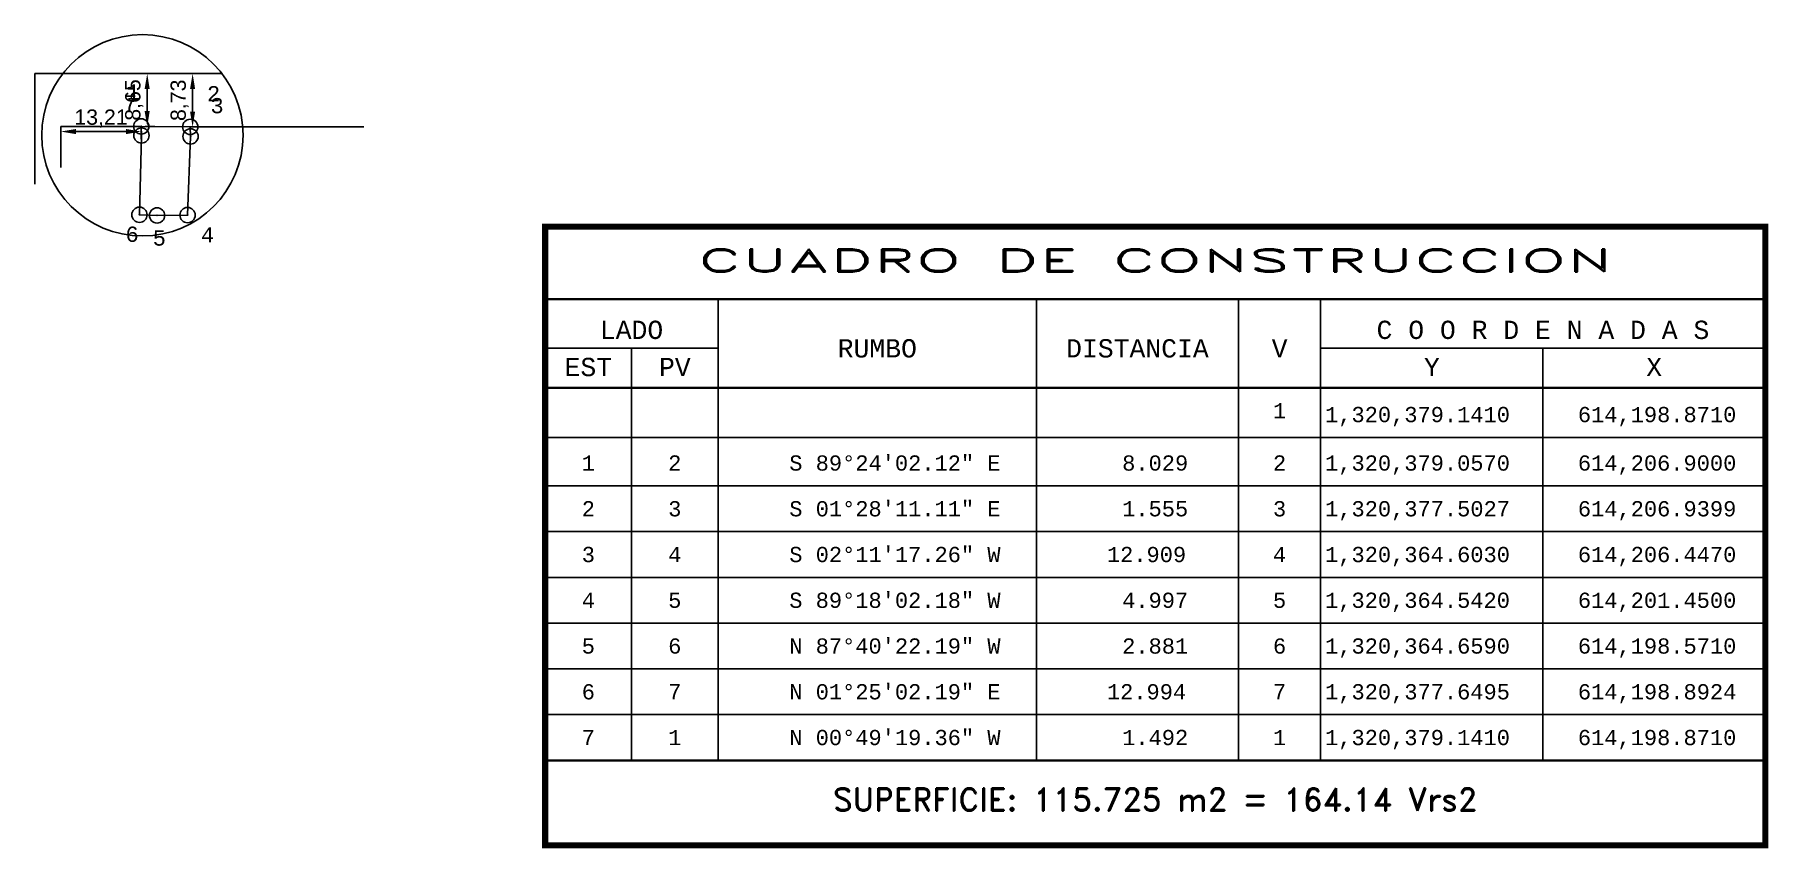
# Model space of a CAD drawing. Header units: millimetres. Extents: x 614181 to 614465, y 1320261 to 1320394.
import ezdxf
from ezdxf.enums import TextEntityAlignment as Align

# ---------------------------------------------------------------- set-up
doc = ezdxf.new("R2010")
doc.units = ezdxf.units.MM
doc.header["$PDMODE"] = 32
doc.header["$PDSIZE"] = 2.5
for name, color, linetype in [('CVL_CUADCON', 1, 'Continuous'), ('CVL_CUADCON_LIN', 8, 'Continuous'), ('CVL_CUADCON_TIT', 1, 'Continuous'), ('CVL_CUADCON_TX', 2, 'Continuous'), ('CVL_PUNTO', 2, 'Continuous'), ('CVL_PUNTO_NUM', 2, 'Continuous')]:
    doc.layers.add(name, color=color, linetype=linetype)
doc.styles.add('HUECA1', font='hueca1.shx')
doc.styles.add('MONOTXT4', font='monotxt4.shx')
doc.styles.get("Standard").update_dxf_attribs({"font": 'arial.ttf'})
doc.dimstyles.new('ISO-25', dxfattribs={"dimtxt": 2.5, "dimasz": 2.5, "dimexe": 1.25, "dimexo": 0.625, "dimtad": 1, "dimtxsty": 'Standard', "dimcen": 2.5, "dimadec": 0, "dimazin": 0, "dimtfac": 1, "dimtmove": 0, "dimatfit": 3, "dimfxl": 1, "dimarcsym": 0})

# ---------------------------------------------------------------- blocks, each defined once
blk = doc.blocks.new('*D3')
at = {"color": 0, "lineweight": -2, "transparency": 16777216}
for p, q in [((614185.66, 1320378.52), (614185.66, 1320377.05)), ((614196.37, 1320378.3), (614188.16, 1320378.3)), ((614198.87, 1320378.52), (614198.87, 1320377.05))]:
    blk.add_line(p, q, dxfattribs=at)
at = {"color": 0, "transparency": 16777216}
for points in [[(614188.16, 1320378.71), (614188.16, 1320377.88), (614185.66, 1320378.3)], [(614196.37, 1320378.71), (614196.37, 1320377.88), (614198.87, 1320378.3)]]:
    blk.add_solid(points, dxfattribs=at)
at = {"layer": 'Defpoints', "color": 0, "transparency": 16777216}
for p in [(614185.66, 1320379.14), (614185.66, 1320378.3), (614198.87, 1320379.14)]:
    blk.add_point(p, dxfattribs=at)
at = {"color": 0, "transparency": 16777216, "insert": (614192.27, 1320380.43), "char_height": 2.5, "attachment_point": 5}
blk.add_mtext('13,21', dxfattribs=at)
blk = doc.blocks.new('*D4')
at = {"color": 0, "lineweight": -2, "transparency": 16777216}
for p, q in [((614207.53, 1320387.79), (614208.53, 1320387.79)), ((614207.28, 1320381.56), (614207.28, 1320385.29)), ((614207.53, 1320379.06), (614208.53, 1320379.06))]:
    blk.add_line(p, q, dxfattribs=at)
at = {"color": 0, "transparency": 16777216}
for points in [[(614206.86, 1320385.29), (614207.69, 1320385.29), (614207.28, 1320387.79)], [(614206.86, 1320381.56), (614207.69, 1320381.56), (614207.28, 1320379.06)]]:
    blk.add_solid(points, dxfattribs=at)
at = {"layer": 'Defpoints', "color": 0, "transparency": 16777216}
for p in [(614206.9, 1320387.79), (614207.28, 1320387.79), (614206.9, 1320379.06)]:
    blk.add_point(p, dxfattribs=at)
at = {"color": 0, "transparency": 16777216, "insert": (614205.15, 1320383.42), "char_height": 2.5, "attachment_point": 5, "rotation": 90}
blk.add_mtext('8,73', dxfattribs=at)
blk = doc.blocks.new('*D5')
at = {"color": 0, "lineweight": -2, "transparency": 16777216}
for p, q in [((614199.5, 1320387.79), (614201.09, 1320387.79)), ((614199.84, 1320381.64), (614199.84, 1320385.29)), ((614199.5, 1320379.14), (614201.09, 1320379.14))]:
    blk.add_line(p, q, dxfattribs=at)
at = {"color": 0, "transparency": 16777216}
for points in [[(614199.42, 1320385.29), (614200.25, 1320385.29), (614199.84, 1320387.79)], [(614199.42, 1320381.64), (614200.25, 1320381.64), (614199.84, 1320379.14)]]:
    blk.add_solid(points, dxfattribs=at)
at = {"layer": 'Defpoints', "color": 0, "transparency": 16777216}
for p in [(614198.87, 1320387.79), (614199.84, 1320387.79), (614198.87, 1320379.14)]:
    blk.add_point(p, dxfattribs=at)
at = {"color": 0, "transparency": 16777216, "insert": (614197.71, 1320383.47), "char_height": 2.5, "attachment_point": 5, "rotation": 90}
blk.add_mtext('8,65', dxfattribs=at)

msp = doc.modelspace()

# ---------------------------------------------------------------- linework, layer by layer
for p, q in [((614181.399, 1320387.789), (614181.399, 1320369.652)), ((614212.095, 1320387.789), (614181.399, 1320387.789)), ((614198.871, 1320379.141), (614185.661, 1320379.141)), ((614185.661, 1320379.141), (614185.661, 1320372.384)), ((614206.9, 1320379.057), (614235.31, 1320379.057))]:
    msp.add_line(p, q)
msp.add_lwpolyline([(614206.9, 1320379.057), (614198.871, 1320379.141), (614198.892, 1320377.65), (614198.571, 1320364.659), (614201.45, 1320364.542), (614206.447, 1320364.603), (614206.94, 1320377.503), (614206.9, 1320379.057)])
msp.add_circle((614199.055, 1320377.68), 16.5)
at = {"layer": 'CVL_CUADCON', "color": 1, "linetype": 'Continuous', "const_width": 1, "flags": 128}
msp.add_lwpolyline([(614265.054, 1320362.71), (614464.987, 1320362.71), (614464.987, 1320261.292), (614265.054, 1320261.292)], close=True, dxfattribs=at)
at = {"layer": 'CVL_CUADCON', "color": 1, "linetype": 'Continuous', "const_width": 0.375, "flags": 128}
for points in [[(614265.054, 1320350.837), (614464.987, 1320350.837)], [(614265.054, 1320336.292), (614464.987, 1320336.292)], [(614265.054, 1320275.21), (614464.987, 1320275.21)]]:
    msp.add_lwpolyline(points, dxfattribs=at)
at = {"layer": 'CVL_CUADCON_LIN', "color": 8, "linetype": 'Continuous'}
for p, q in [((614293.377, 1320350.837), (614293.377, 1320275.21)), ((614345.554, 1320350.837), (614345.554, 1320275.21)), ((614378.662, 1320350.837), (614378.662, 1320275.21)), ((614392.127, 1320350.837), (614392.127, 1320275.21)), ((614265.054, 1320342.767), (614293.377, 1320342.767)), ((614279.204, 1320342.767), (614279.204, 1320275.21)), ((614392.127, 1320342.767), (614464.987, 1320342.767)), ((614428.557, 1320342.767), (614428.557, 1320275.21)), ((614265.054, 1320328.155), (614464.987, 1320328.155)), ((614265.054, 1320320.21), (614464.987, 1320320.21)), ((614265.054, 1320312.71), (614464.987, 1320312.71)), ((614265.054, 1320305.21), (614464.987, 1320305.21)), ((614265.054, 1320297.71), (614464.987, 1320297.71)), ((614265.054, 1320290.21), (614464.987, 1320290.21)), ((614265.054, 1320282.71), (614464.987, 1320282.71)), ((614265.054, 1320275.21), (614464.987, 1320275.21))]:
    msp.add_line(p, q, dxfattribs=at)
at = {"layer": 'CVL_PUNTO', "color": 2}
for p in [(614198.871, 1320379.141), (614206.9, 1320379.057), (614198.892, 1320377.65), (614206.94, 1320377.503), (614198.571, 1320364.659), (614201.45, 1320364.542), (614206.447, 1320364.603)]:
    msp.add_point(p, dxfattribs=at)

# ---------------------------------------------------------------- texts
at = {"layer": 'CVL_CUADCON_TIT', "color": 1, "style": 'HUECA1', "width": 1.758658}
msp.add_text('CUADRO DE CONSTRUCCION', height=3.75, dxfattribs=at).set_placement((614290.054, 1320355.285), (614439.987, 1320355.285), align=Align.FIT)
at = {"layer": 'CVL_CUADCON_TIT', "color": 1, "style": 'MONOTXT4'}
for s, p in [('LADO', (614279.204, 1320344.29)), ('C O O R D E N A D A S', (614428.554, 1320344.29)), ('EST', (614272.129, 1320338.2)), ('PV', (614286.304, 1320338.2)), ('Y', (614410.354, 1320338.2)), ('X', (614446.779, 1320338.2))]:
    msp.add_text(s, height=3, dxfattribs=at).set_placement(p, align=Align.CENTER)
at = {"layer": 'CVL_CUADCON_TIT', "color": 1}
for s, height, style, p in [('RUMBO', 3, 'MONOTXT4', (614319.479, 1320342.76)), ('DISTANCIA', 3, 'MONOTXT4', (614362.104, 1320342.76)), ('V', 3, 'MONOTXT4', (614385.404, 1320342.76)), ('SUPERFICIE: 115.725 m2 = 164.14 Vrs2', 3.75, 'HUECA1', (614365.02, 1320268.792))]:
    msp.add_text(s, height=height, dxfattribs=dict(at, style=style)).set_placement(p, align=Align.MIDDLE)
at = {"layer": 'CVL_CUADCON_TX', "color": 2, "style": 'MONOTXT4'}
for s, p in [('1', (614385.394, 1320331.28)), ('2', (614286.29, 1320322.71)), ('2', (614385.394, 1320322.71)), ('1', (614272.129, 1320322.71)), ('2', (614272.129, 1320315.21)), ('3', (614286.29, 1320315.21)), ('3', (614385.394, 1320315.21)), ('3', (614272.129, 1320307.71)), ('4', (614286.29, 1320307.71)), ('4', (614385.394, 1320307.71)), ('4', (614272.129, 1320300.21)), ('5', (614286.29, 1320300.21)), ('5', (614385.394, 1320300.21)), ('5', (614272.129, 1320292.71)), ('6', (614286.29, 1320292.71)), ('6', (614385.394, 1320292.71)), ('6', (614272.129, 1320285.21)), ('7', (614286.29, 1320285.21)), ('7', (614385.394, 1320285.21)), ('7', (614272.129, 1320277.71)), ('1', (614286.29, 1320277.71)), ('1', (614385.394, 1320277.71))]:
    msp.add_text(s, height=2.5, dxfattribs=at).set_placement(p, align=Align.CENTER)
for s, p in [('1,320,379.1410', (614392.854, 1320330.655)), ('614,198.8710', (614434.279, 1320330.655)), ('S 89%%d24\'02.12" E', (614305.054, 1320322.71)), ('8.029', (614359.604, 1320322.71)), ('1,320,379.0570', (614392.854, 1320322.71)), ('614,206.9000', (614434.279, 1320322.71)), ('S 01%%d28\'11.11" E', (614305.054, 1320315.21)), ('1.555', (614359.604, 1320315.21)), ('1,320,377.5027', (614392.854, 1320315.21)), ('614,206.9399', (614434.279, 1320315.21)), ('S 02%%d11\'17.26" W', (614305.054, 1320307.71)), ('12.909', (614357.104, 1320307.71)), ('1,320,364.6030', (614392.854, 1320307.71)), ('614,206.4470', (614434.279, 1320307.71)), ('S 89%%d18\'02.18" W', (614305.054, 1320300.21)), ('4.997', (614359.604, 1320300.21)), ('1,320,364.5420', (614392.854, 1320300.21)), ('614,201.4500', (614434.279, 1320300.21)), ('N 87%%d40\'22.19" W', (614305.054, 1320292.71)), ('2.881', (614359.604, 1320292.71)), ('1,320,364.6590', (614392.854, 1320292.71)), ('614,198.5710', (614434.279, 1320292.71)), ('N 01%%d25\'02.19" E', (614305.054, 1320285.21)), ('12.994', (614357.104, 1320285.21)), ('1,320,377.6495', (614392.854, 1320285.21)), ('614,198.8924', (614434.279, 1320285.21)), ('N 00%%d49\'19.36" W', (614305.054, 1320277.71)), ('1.492', (614359.604, 1320277.71)), ('1,320,379.1410', (614392.854, 1320277.71)), ('614,198.8710', (614434.279, 1320277.71))]:
    msp.add_text(s, height=2.5, dxfattribs=at).set_placement(p)
at = {"layer": 'CVL_PUNTO_NUM', "color": 2, "style": 'MONOTXT4'}
for s, p in [('1', (614196.446, 1320383.514)), ('2', (614209.636, 1320383.242)), ('7', (614195.999, 1320381.727)), ('3', (614210.206, 1320381.289)), ('6', (614196.283, 1320360.213)), ('4', (614208.656, 1320360.118)), ('5', (614200.742, 1320359.592))]:
    msp.add_text(s, height=2.5, dxfattribs=at).set_placement(p)

# ---------------------------------------------------------------- dimensions: what is measured, and where the dimension line sits
for p1, p2, distance, picture, middle in [((614198.871, 1320379.141), (614198.871, 1320387.789), -0.965, '*D5', (614197.708, 1320383.465)), ((614206.9, 1320379.057), (614206.9, 1320387.789), -0.376, '*D4', (614205.148, 1320383.423)), ((614198.871, 1320379.141), (614185.661, 1320379.141), 0.843, '*D3', (614192.266, 1320380.426))]:
    dim = msp.add_aligned_dim(p1=p1, p2=p2, distance=distance, dimstyle='ISO-25', override={"dimzin": 0})
    dim.commit()
    dim.dimension.update_dxf_attribs({"geometry": picture, "text_midpoint": middle})

doc.saveas('drawing.dxf')
